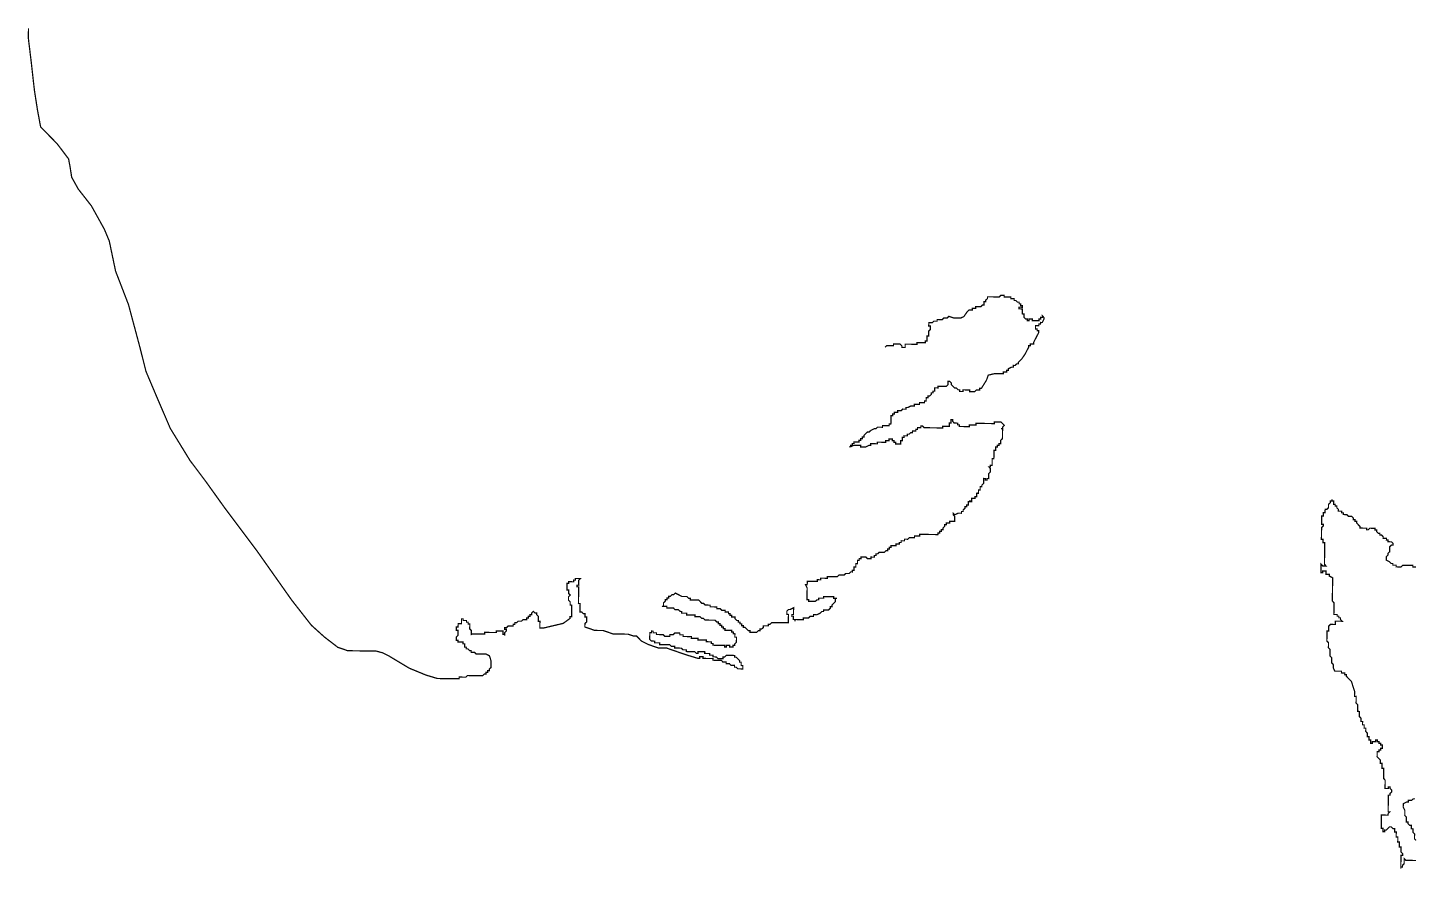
# Model space of a CAD drawing. Header units: metres. Extents: x 257673 to 289848, y 2129691 to 2228029.
# Drawn here: x 257673 to 260970, y 2183467 to 2185469 of the extents above; entities that cross this region are included whole.
import ezdxf

# ---------------------------------------------------------------- set-up
doc = ezdxf.new("R2010")
doc.units = ezdxf.units.M
doc.header["$MEASUREMENT"] = 0
doc.layers.add('HAZARDS LINE', color=1, linetype='Continuous')

msp = doc.modelspace()

# ---------------------------------------------------------------- linework, layer by layer
at = {"layer": 'HAZARDS LINE', "lineweight": 18, "const_width": 2.97}
msp.add_lwpolyline([(259711.8, 2184708.8), (259715.8, 2184712.7), (259719.8, 2184712.6), (259723.8, 2184712.6), (259727.7, 2184712.5), (259731.7, 2184712.5), (259731.7, 2184716.4), (259735.7, 2184716.4), (259739.7, 2184716.3), (259743.6, 2184716.3), (259747.6, 2184716.2), (259751.5, 2184712.2), (259751.5, 2184708.3), (259755.4, 2184708.2), (259759.4, 2184708.2), (259759.4, 2184712.1), (259759.5, 2184716.1), (259763.5, 2184716.1), (259767.4, 2184716), (259771.4, 2184716), (259775.4, 2184715.9), (259779.3, 2184715.9), (259783.3, 2184715.8), (259787.3, 2184715.8), (259787.3, 2184719.7), (259791.3, 2184719.7), (259795.2, 2184719.6), (259799.2, 2184719.6), (259803.2, 2184719.5), (259807.1, 2184719.5), (259807.2, 2184723.5), (259811.1, 2184723.4), (259811.2, 2184727.4), (259811.2, 2184731.3), (259811.3, 2184735.3), (259815.3, 2184735.3), (259815.3, 2184739.2), (259815.3, 2184743.2), (259815.4, 2184747.1), (259819.4, 2184751.1), (259819.5, 2184755), (259819.5, 2184759), (259815.5, 2184759), (259815.6, 2184763), (259815.6, 2184767), (259823.6, 2184766.9), (259827.6, 2184770.8), (259831.5, 2184770.8), (259835.5, 2184770.7), (259835.6, 2184774.7), (259839.5, 2184774.6), (259843.5, 2184774.6), (259847.5, 2184774.5), (259851.5, 2184778.4), (259855.4, 2184778.4), (259859.4, 2184778.3), (259863.4, 2184782.3), (259875.3, 2184778.1), (259891.1, 2184778), (259899.1, 2184781.8), (259907.2, 2184793.6), (259911.2, 2184797.5), (259915.2, 2184797.5), (259919.1, 2184797.4), (259919.2, 2184801.4), (259923.1, 2184801.4), (259927.1, 2184801.3), (259927.2, 2184805.3), (259931.1, 2184805.2), (259935.1, 2184805.2), (259939.1, 2184805.1), (259943.1, 2184809.1), (259947, 2184809), (259947.1, 2184813), (259947.1, 2184816.9), (259951.1, 2184816.9), (259951.1, 2184820.9), (259955.2, 2184824.8), (259955.2, 2184828.7), (259959.2, 2184828.7), (259963.1, 2184828.6), (259967.1, 2184828.6), (259971.1, 2184828.5), (259975, 2184828.5), (259979, 2184828.4), (259983, 2184828.4), (259987, 2184832.3), (259990.9, 2184832.3), (259994.9, 2184832.2), (259994.9, 2184828.3), (259998.8, 2184828.2), (260002.8, 2184828.2), (260006.8, 2184828.1), (260010.7, 2184828.1), (260010.7, 2184824.1), (260014.6, 2184824), (260018.6, 2184824), (260018.6, 2184820), (260022.5, 2184820), (260026.4, 2184816), (260030.4, 2184815.9), (260030.4, 2184812), (260034.3, 2184811.9), (260034.3, 2184807.9), (260038.2, 2184807.9), (260038.2, 2184803.9), (260034.2, 2184804), (260030.3, 2184804), (260030.2, 2184800.1), (260034.2, 2184800), (260038.1, 2184800), (260038.1, 2184796), (260038, 2184792), (260038, 2184788.1), (260042, 2184788), (260041.9, 2184784), (260041.9, 2184780.1), (260045.8, 2184776.1), (260049.7, 2184776), (260049.7, 2184772), (260053.7, 2184772), (260053.7, 2184776), (260057.7, 2184775.9), (260061.6, 2184775.9), (260061.6, 2184771.9), (260065.6, 2184771.9), (260069.5, 2184771.8), (260073.5, 2184771.8), (260077.4, 2184771.7), (260077.5, 2184775.7), (260081.5, 2184775.6), (260081.5, 2184779.6), (260085.5, 2184779.5), (260085.5, 2184783.5), (260089.4, 2184779.5), (260089.4, 2184775.5), (260085.3, 2184767.6), (260081.4, 2184767.7), (260081.3, 2184763.7), (260077.4, 2184763.8), (260077.3, 2184759.8), (260073.3, 2184759.9), (260069.4, 2184759.9), (260069.3, 2184755.9), (260069.3, 2184752), (260073.2, 2184751.9), (260073.2, 2184748), (260077.2, 2184747.9), (260077.1, 2184743.9), (260064.9, 2184720.3), (260064.9, 2184716.3), (260060.9, 2184716.4), (260056.9, 2184716.4), (260056.9, 2184712.5), (260052.9, 2184712.5), (260052.9, 2184708.5), (260044.8, 2184692.8), (260036.7, 2184681), (260032.7, 2184677.1), (260028.7, 2184673.1), (260028.6, 2184669.2), (260024.6, 2184669.2), (260020.6, 2184665.3), (260016.7, 2184665.4), (260016.6, 2184661.4), (260012.6, 2184661.4), (260004.7, 2184657.6), (260004.6, 2184653.6), (260000.7, 2184653.7), (260000.6, 2184649.7), (259996.6, 2184649.7), (259992.7, 2184649.8), (259992.6, 2184645.8), (259972.8, 2184646.1), (259956.9, 2184642.3), (259952.8, 2184630.4), (259940.6, 2184610.8), (259936.7, 2184610.8), (259936.6, 2184606.8), (259932.7, 2184606.9), (259928.7, 2184606.9), (259924.7, 2184603), (259920.7, 2184603.1), (259916.7, 2184603.1), (259912.8, 2184603.2), (259912.8, 2184607.1), (259908.9, 2184607.2), (259904.9, 2184607.2), (259900.9, 2184607.3), (259897, 2184607.3), (259896.9, 2184603.4), (259893, 2184603.4), (259889, 2184603.5), (259889, 2184607.4), (259885.1, 2184607.5), (259881.2, 2184611.5), (259877.2, 2184611.5), (259873.3, 2184615.5), (259869.4, 2184619.6), (259869.4, 2184623.5), (259865.5, 2184627.5), (259861.5, 2184627.6), (259861.5, 2184623.6), (259861.4, 2184619.7), (259857.4, 2184615.7), (259853.4, 2184615.8), (259849.5, 2184615.8), (259845.5, 2184615.9), (259841.6, 2184615.9), (259837.6, 2184616), (259837.5, 2184612), (259833.6, 2184612.1), (259829.6, 2184612.1), (259829.6, 2184608.1), (259829.5, 2184604.2), (259825.5, 2184604.2), (259825.5, 2184600.3), (259821.5, 2184600.3), (259821.5, 2184596.3), (259817.5, 2184592.4), (259813.5, 2184592.5), (259813.5, 2184588.5), (259809.5, 2184588.6), (259809.4, 2184584.6), (259809.4, 2184580.6), (259805.4, 2184580.7), (259805.4, 2184576.7), (259801.4, 2184576.8), (259797.4, 2184576.8), (259793.5, 2184576.9), (259793.4, 2184572.9), (259789.5, 2184572.9), (259785.5, 2184573), (259781.5, 2184573), (259781.5, 2184569.1), (259777.5, 2184569.1), (259773.6, 2184569.2), (259765.6, 2184565.3), (259761.6, 2184565.3), (259761.6, 2184561.4), (259757.6, 2184561.4), (259753.6, 2184561.5), (259749.6, 2184557.6), (259745.7, 2184557.6), (259741.7, 2184557.7), (259741.6, 2184553.7), (259737.7, 2184553.7), (259733.7, 2184553.8), (259733.7, 2184549.8), (259729.7, 2184549.9), (259729.6, 2184545.9), (259725.7, 2184546), (259725.6, 2184542), (259725.5, 2184534.1), (259725.5, 2184530.1), (259725.4, 2184526.1), (259721.5, 2184526.2), (259721.4, 2184522.2), (259717.5, 2184522.3), (259713.5, 2184522.3), (259709.5, 2184522.3), (259705.6, 2184522.4), (259705.5, 2184518.4), (259701.6, 2184518.5), (259697.6, 2184518.5), (259693.6, 2184518.6), (259689.6, 2184514.7), (259685.6, 2184514.7), (259677.7, 2184510.8), (259673.6, 2184506.9), (259669.7, 2184507), (259665.7, 2184503.1), (259661.7, 2184499.1), (259661.6, 2184495.2), (259657.6, 2184495.2), (259657.6, 2184491.3), (259653.6, 2184491.3), (259653.6, 2184487.3), (259649.6, 2184487.4), (259649.6, 2184483.4), (259645.6, 2184483.5), (259641.6, 2184483.5), (259637.7, 2184483.6), (259637.6, 2184479.6), (259633.7, 2184479.6), (259633.6, 2184475.7), (259629.6, 2184475.7), (259629.6, 2184471.8), (259625.6, 2184471.8), (259629.6, 2184471.8), (259637.6, 2184475.6), (259641.5, 2184475.6), (259645.5, 2184475.5), (259649.5, 2184475.5), (259653.4, 2184475.4), (259653.4, 2184471.5), (259657.3, 2184471.4), (259661.3, 2184471.4), (259665.3, 2184471.3), (259673.3, 2184475.2), (259677.2, 2184475.1), (259677.3, 2184479.1), (259681.2, 2184479.1), (259685.2, 2184479), (259689.2, 2184479), (259693.1, 2184478.9), (259693.2, 2184482.9), (259697.1, 2184482.8), (259701.1, 2184482.8), (259705.1, 2184482.7), (259709, 2184482.7), (259713, 2184482.6), (259713.1, 2184486.6), (259717, 2184486.6), (259721, 2184486.5), (259721, 2184490.5), (259725, 2184490.4), (259729, 2184490.4), (259728.9, 2184486.4), (259732.9, 2184486.4), (259732.8, 2184482.4), (259736.8, 2184482.4), (259736.8, 2184478.4), (259740.7, 2184478.3), (259744.7, 2184478.3), (259748.7, 2184478.2), (259748.7, 2184482.2), (259748.7, 2184486.2), (259752.7, 2184486.1), (259752.8, 2184490.1), (259752.8, 2184494.1), (259756.8, 2184494), (259756.8, 2184498), (259760.8, 2184497.9), (259764.8, 2184497.9), (259764.8, 2184501.8), (259768.8, 2184501.8), (259772.8, 2184505.7), (259776.7, 2184505.7), (259776.8, 2184509.6), (259780.8, 2184509.6), (259784.7, 2184509.5), (259784.8, 2184513.5), (259788.7, 2184513.4), (259788.8, 2184517.4), (259792.8, 2184517.4), (259796.7, 2184517.3), (259796.8, 2184521.3), (259800.7, 2184521.2), (259804.7, 2184517.2), (259808.6, 2184517.2), (259812.6, 2184517.1), (259816.5, 2184517.1), (259820.5, 2184517), (259824.5, 2184517), (259828.4, 2184516.9), (259832.4, 2184516.9), (259836.4, 2184516.8), (259840.3, 2184516.8), (259844.3, 2184516.7), (259848.3, 2184516.7), (259848.3, 2184520.7), (259852.3, 2184520.6), (259856.2, 2184520.6), (259860.2, 2184520.5), (259864.2, 2184520.5), (259864.2, 2184524.4), (259864.3, 2184528.4), (259868.2, 2184528.3), (259868.3, 2184532.3), (259868.3, 2184536.3), (259872.3, 2184536.2), (259872.3, 2184532.3), (259876.2, 2184528.2), (259880.1, 2184528.2), (259884.1, 2184528.1), (259884.1, 2184524.2), (259888, 2184524.1), (259888, 2184520.2), (259891.9, 2184520.1), (259895.9, 2184520.1), (259899.9, 2184520), (259903.8, 2184520), (259907.8, 2184519.9), (259911.8, 2184519.9), (259911.8, 2184523.8), (259915.8, 2184523.8), (259919.7, 2184523.7), (259923.7, 2184523.7), (259927.7, 2184523.6), (259927.7, 2184527.6), (259931.7, 2184527.6), (259935.7, 2184527.5), (259939.6, 2184527.5), (259943.6, 2184527.4), (259947.5, 2184527.4), (259951.5, 2184527.3), (259955.5, 2184527.3), (259959.4, 2184527.2), (259963.4, 2184527.2), (259967.4, 2184527.1), (259971.3, 2184527.1), (259971.4, 2184531), (259975.4, 2184531), (259979.3, 2184530.9), (259983.3, 2184530.9), (259987.3, 2184530.9), (259991.2, 2184526.8), (259995.1, 2184522.8), (259991.1, 2184518.9), (259991, 2184514.9), (259987.1, 2184515), (259991, 2184514.9), (259991, 2184511), (259990.9, 2184507), (259990.9, 2184503), (259990.8, 2184499.1), (259990.8, 2184495.1), (259990.7, 2184491.1), (259986.7, 2184487.2), (259986.7, 2184483.3), (259986.6, 2184479.3), (259982.7, 2184479.3), (259982.6, 2184475.4), (259978.6, 2184475.4), (259978.6, 2184471.5), (259974.6, 2184471.5), (259974.6, 2184467.5), (259974.5, 2184463.6), (259970.6, 2184463.6), (259970.5, 2184459.7), (259970.5, 2184455.7), (259970.4, 2184451.7), (259970.4, 2184447.8), (259970.3, 2184443.8), (259966.4, 2184443.8), (259966.3, 2184439.9), (259966.3, 2184435.9), (259966.2, 2184431.9), (259966.2, 2184428), (259962.2, 2184428), (259962.1, 2184424.1), (259958.2, 2184424.1), (259962.1, 2184420.1), (259962.1, 2184416.1), (259962, 2184412.2), (259958, 2184408.2), (259957.9, 2184404.3), (259957.9, 2184400.3), (259957.8, 2184396.3), (259953.9, 2184396.4), (259953.8, 2184392.4), (259949.9, 2184392.5), (259949.9, 2184396.4), (259945.9, 2184396.5), (259945.9, 2184392.5), (259945.9, 2184388.6), (259945.8, 2184384.6), (259941.8, 2184380.7), (259941.7, 2184376.7), (259937.8, 2184376.8), (259937.7, 2184372.8), (259937.7, 2184368.8), (259933.7, 2184368.9), (259933.7, 2184364.9), (259933.6, 2184360.9), (259929.6, 2184361), (259929.6, 2184357), (259929.6, 2184353.1), (259925.6, 2184353.1), (259925.5, 2184349.1), (259921.6, 2184349.2), (259917.6, 2184349.2), (259917.6, 2184345.3), (259917.5, 2184341.3), (259913.5, 2184341.4), (259913.6, 2184345.3), (259913.5, 2184341.4), (259909.6, 2184341.4), (259909.5, 2184337.4), (259909.5, 2184333.5), (259905.5, 2184333.5), (259905.5, 2184329.6), (259901.5, 2184329.6), (259901.5, 2184325.6), (259897.4, 2184321.7), (259897.4, 2184317.8), (259893.4, 2184317.8), (259893.4, 2184313.8), (259889.4, 2184313.9), (259885.4, 2184313.9), (259877.5, 2184310.1), (259873.6, 2184314.1), (259873.5, 2184310.1), (259877.4, 2184306.1), (259877.4, 2184302.1), (259877.3, 2184298.2), (259877.3, 2184294.2), (259873.3, 2184294.3), (259869.3, 2184294.3), (259865.4, 2184294.3), (259865.3, 2184290.4), (259861.4, 2184290.4), (259857.4, 2184290.5), (259857.4, 2184286.5), (259853.4, 2184286.6), (259853.3, 2184282.6), (259849.3, 2184278.7), (259849.3, 2184274.7), (259845.3, 2184274.8), (259845.3, 2184270.8), (259841.3, 2184270.8), (259841.2, 2184266.9), (259837.3, 2184266.9), (259837.2, 2184263), (259833.3, 2184263), (259829.3, 2184263.1), (259825.3, 2184263.1), (259821.4, 2184263.2), (259817.4, 2184263.2), (259813.4, 2184263.3), (259809.5, 2184263.3), (259805.5, 2184263.3), (259801.5, 2184263.4), (259797.6, 2184263.4), (259793.6, 2184263.5), (259793.6, 2184259.5), (259789.6, 2184259.6), (259785.6, 2184259.6), (259781.7, 2184259.7), (259781.6, 2184255.7), (259777.7, 2184255.8), (259773.7, 2184255.8), (259769.7, 2184255.9), (259765.7, 2184251.9), (259761.7, 2184252), (259757.8, 2184252), (259757.7, 2184248.1), (259753.8, 2184248.1), (259749.8, 2184248.2), (259749.8, 2184244.2), (259745.8, 2184244.2), (259745.7, 2184240.3), (259741.8, 2184240.3), (259737.8, 2184240.4), (259737.8, 2184236.4), (259733.8, 2184236.5), (259729.8, 2184236.5), (259725.9, 2184236.6), (259725.8, 2184232.6), (259721.8, 2184232.6), (259721.8, 2184228.7), (259717.8, 2184228.7), (259717.8, 2184224.8), (259713.8, 2184224.8), (259709.8, 2184220.9), (259705.8, 2184220.9), (259701.9, 2184221), (259697.9, 2184221), (259693.9, 2184217.1), (259689.9, 2184217.2), (259689.9, 2184213.2), (259685.9, 2184213.2), (259685.9, 2184209.3), (259681.9, 2184209.3), (259677.9, 2184209.4), (259677.9, 2184205.4), (259673.9, 2184205.5), (259670, 2184205.5), (259666, 2184209.5), (259662.1, 2184209.6), (259658.1, 2184209.6), (259654.1, 2184209.7), (259654.1, 2184205.7), (259650.1, 2184205.7), (259650.1, 2184201.8), (259646.1, 2184201.8), (259646.1, 2184197.9), (259646, 2184193.9), (259642.1, 2184193.9), (259642, 2184190), (259642, 2184186), (259638, 2184186.1), (259637.9, 2184182.1), (259637.9, 2184178.1), (259633.9, 2184178.2), (259633.9, 2184174.2), (259629.9, 2184174.3), (259625.9, 2184170.3), (259621.9, 2184170.4), (259618, 2184170.4), (259614, 2184166.5), (259610, 2184166.6), (259606, 2184166.6), (259602.1, 2184166.7), (259598, 2184162.8), (259594.1, 2184162.8), (259590.1, 2184162.9), (259586.2, 2184162.9), (259578.2, 2184163), (259574.3, 2184163), (259574.2, 2184159.1), (259570.2, 2184159.1), (259566.3, 2184159.2), (259562.3, 2184159.2), (259558.3, 2184159.3), (259558.3, 2184155.3), (259554.3, 2184155.4), (259550.4, 2184155.4), (259550.3, 2184151.4), (259546.4, 2184151.5), (259542.4, 2184151.5), (259538.4, 2184151.6), (259534.5, 2184151.6), (259530.5, 2184151.7), (259526.5, 2184151.7), (259526.5, 2184147.8), (259526.4, 2184143.8), (259522.5, 2184143.8), (259526.3, 2184135.9), (259526.3, 2184131.9), (259526.2, 2184127.9), (259526.2, 2184124), (259526.1, 2184120), (259526.1, 2184116), (259526, 2184112.1), (259526, 2184108.1), (259530, 2184108.1), (259529.9, 2184104.1), (259533.9, 2184104), (259537.8, 2184104), (259541.8, 2184103.9), (259545.8, 2184103.9), (259549.8, 2184107.8), (259553.8, 2184107.8), (259553.8, 2184111.7), (259557.8, 2184111.7), (259561.7, 2184111.6), (259565.7, 2184111.6), (259565.7, 2184115.6), (259569.7, 2184115.5), (259573.7, 2184115.5), (259577.6, 2184115.4), (259581.6, 2184115.4), (259585.6, 2184115.3), (259589.5, 2184115.3), (259589.5, 2184111.3), (259597.4, 2184111.2), (259593.5, 2184111.2), (259593.4, 2184107.3), (259593.4, 2184103.3), (259589.3, 2184099.4), (259585.3, 2184095.5), (259585.3, 2184091.5), (259581.3, 2184091.6), (259581.3, 2184087.6), (259577.3, 2184083.7), (259573.3, 2184083.7), (259569.3, 2184083.8), (259565.4, 2184083.8), (259565.3, 2184079.9), (259561.3, 2184079.9), (259557.3, 2184076), (259549.3, 2184072.1), (259541.4, 2184072.2), (259541.4, 2184068.3), (259537.4, 2184068.3), (259533.4, 2184068.3), (259529.4, 2184064.4), (259525.5, 2184064.5), (259521.5, 2184064.5), (259517.5, 2184064.6), (259517.5, 2184060.6), (259513.5, 2184060.7), (259509.5, 2184060.7), (259505.6, 2184060.8), (259501.6, 2184060.8), (259497.7, 2184060.9), (259497.6, 2184056.9), (259497.7, 2184060.9), (259493.7, 2184060.9), (259493.7, 2184064.9), (259493.8, 2184068.8), (259489.8, 2184068.9), (259489.9, 2184072.8), (259493.8, 2184072.8), (259493.9, 2184076.8), (259493.9, 2184080.7), (259494, 2184084.7), (259494, 2184088.7), (259486, 2184084.8), (259482.1, 2184084.8), (259478.1, 2184080.9), (259478, 2184077), (259478, 2184073), (259481.9, 2184072.9), (259481.9, 2184069), (259481.8, 2184065), (259481.8, 2184061), (259481.7, 2184057.1), (259481.7, 2184053.1), (259477.7, 2184053.2), (259473.8, 2184053.2), (259469.8, 2184053.3), (259465.8, 2184053.3), (259461.9, 2184053.4), (259457.9, 2184053.4), (259453.9, 2184053.5), (259446, 2184053.6), (259442, 2184053.6), (259438, 2184049.7), (259434.1, 2184049.7), (259434, 2184045.8), (259430, 2184045.8), (259426.1, 2184045.9), (259422.1, 2184045.9), (259422.1, 2184041.9), (259418.1, 2184038), (259414.1, 2184038.1), (259414, 2184034.1), (259410.1, 2184034.2), (259406.1, 2184030.2), (259402.1, 2184030.3), (259398.1, 2184030.3), (259394.2, 2184030.4), (259390.2, 2184030.4), (259390.2, 2184034.4), (259386.3, 2184034.4), (259382.4, 2184038.5), (259378.5, 2184042.5), (259374.5, 2184042.5), (259374.5, 2184046.5), (259370.6, 2184046.5), (259370.6, 2184050.5), (259366.7, 2184050.6), (259366.7, 2184054.5), (259362.7, 2184054.6), (259362.8, 2184058.5), (259358.8, 2184058.6), (259354.9, 2184062.6), (259354.9, 2184066.6), (259351, 2184066.6), (259347, 2184066.7), (259347.1, 2184070.6), (259343.1, 2184070.7), (259343.2, 2184074.6), (259339.2, 2184074.7), (259339.2, 2184078.7), (259335.3, 2184078.7), (259331.3, 2184078.8), (259331.4, 2184082.7), (259327.4, 2184082.8), (259323.4, 2184082.8), (259319.5, 2184086.8), (259315.5, 2184086.9), (259311.6, 2184086.9), (259311.6, 2184090.9), (259307.7, 2184090.9), (259303.7, 2184091), (259299.7, 2184091), (259295.8, 2184091.1), (259295.8, 2184095.1), (259291.8, 2184095.1), (259287.9, 2184095.2), (259283.9, 2184095.2), (259280, 2184099.2), (259276, 2184099.3), (259272.1, 2184103.3), (259268.2, 2184107.3), (259264.2, 2184107.3), (259260.3, 2184107.4), (259256.3, 2184107.4), (259252.3, 2184107.5), (259248.4, 2184107.5), (259248.4, 2184111.5), (259244.5, 2184111.5), (259240.5, 2184115.6), (259236.6, 2184115.6), (259228.6, 2184115.7), (259220.8, 2184119.8), (259212.9, 2184123.8), (259208.9, 2184119.9), (259204.9, 2184120), (259200.9, 2184116), (259196.9, 2184116.1), (259196.9, 2184112.1), (259192.9, 2184112.2), (259192.9, 2184108.2), (259188.9, 2184108.3), (259188.8, 2184104.3), (259184.8, 2184100.4), (259184.8, 2184096.4), (259184.7, 2184092.4), (259180.8, 2184092.5), (259184.7, 2184092.4), (259192.7, 2184092.4), (259192.6, 2184088.4), (259196.6, 2184088.3), (259200.5, 2184088.3), (259204.5, 2184088.2), (259208.5, 2184088.2), (259212.4, 2184084.2), (259216.4, 2184084.1), (259220.3, 2184084.1), (259224.2, 2184080.1), (259228.2, 2184080), (259228.2, 2184076), (259232.1, 2184076), (259236.1, 2184076), (259240.1, 2184075.9), (259240, 2184071.9), (259244, 2184071.9), (259247.9, 2184071.8), (259251.9, 2184071.8), (259255.9, 2184071.7), (259259.8, 2184071.7), (259259.8, 2184067.7), (259263.7, 2184067.7), (259267.7, 2184067.6), (259271.7, 2184067.6), (259275.6, 2184063.6), (259279.6, 2184063.5), (259283.5, 2184059.5), (259287.4, 2184059.5), (259295.4, 2184059.4), (259299.3, 2184059.3), (259303.3, 2184059.3), (259307.3, 2184059.2), (259311.2, 2184055.2), (259315.1, 2184055.2), (259315.1, 2184051.2), (259319.1, 2184051.1), (259319, 2184047.2), (259323, 2184047.1), (259322.9, 2184043.2), (259326.9, 2184043.1), (259326.9, 2184039.1), (259330.8, 2184039.1), (259330.8, 2184035.1), (259334.7, 2184035.1), (259338.7, 2184035), (259342.7, 2184035), (259346.6, 2184034.9), (259346.6, 2184031), (259350.5, 2184030.9), (259350.5, 2184027), (259354.5, 2184026.9), (259354.4, 2184022.9), (259354.4, 2184019), (259358.3, 2184018.9), (259358.3, 2184015), (259358.2, 2184011), (259358.2, 2184007), (259354.2, 2184003.1), (259354.1, 2183999.1), (259350.2, 2183999.2), (259350.1, 2183995.2), (259346.1, 2183995.3), (259342.2, 2183995.3), (259342.2, 2183999.3), (259338.3, 2183999.3), (259334.3, 2183999.4), (259334.2, 2183995.4), (259330.3, 2183995.5), (259330.3, 2183999.4), (259326.4, 2183999.5), (259322.4, 2183999.5), (259318.4, 2183999.6), (259314.5, 2183999.6), (259310.5, 2183999.7), (259306.5, 2183999.7), (259302.6, 2183999.8), (259302.6, 2184003.7), (259298.7, 2184003.8), (259298.7, 2184007.8), (259294.7, 2184007.8), (259290.8, 2184007.9), (259286.8, 2184007.9), (259286.9, 2184011.9), (259282.9, 2184011.9), (259278.9, 2184012), (259275, 2184012), (259271, 2184012.1), (259267, 2184012.1), (259267.1, 2184016.1), (259263.1, 2184016.1), (259259.1, 2184016.2), (259255.2, 2184016.2), (259251.2, 2184016.3), (259251.3, 2184020.2), (259247.3, 2184020.3), (259243.3, 2184020.3), (259239.4, 2184020.4), (259235.4, 2184020.4), (259231.4, 2184020.5), (259231.5, 2184024.4), (259227.5, 2184024.5), (259223.6, 2184024.5), (259223.6, 2184028.5), (259219.6, 2184028.6), (259215.7, 2184028.6), (259211.7, 2184028.7), (259207.7, 2184024.7), (259203.7, 2184024.8), (259199.8, 2184024.8), (259199.7, 2184020.9), (259195.8, 2184020.9), (259191.8, 2184021), (259187.8, 2184021), (259183.9, 2184025), (259179.9, 2184025.1), (259176, 2184025.1), (259172, 2184025.2), (259168, 2184025.2), (259168.1, 2184029.2), (259164.1, 2184029.2), (259160.2, 2184029.3), (259160.2, 2184033.2), (259156.2, 2184033.3), (259156.2, 2184029.3), (259152.2, 2184029.4), (259152.2, 2184025.4), (259152.1, 2184021.4), (259152.1, 2184017.5), (259152, 2184013.5), (259156, 2184009.5), (259159.9, 2184009.5), (259163.9, 2184009.4), (259163.8, 2184005.4), (259167.8, 2184005.4), (259171.8, 2184005.3), (259175.7, 2184005.3), (259175.7, 2184001.3), (259179.6, 2184001.3), (259183.6, 2184001.2), (259187.6, 2184001.2), (259191.5, 2184001.1), (259195.5, 2184001.1), (259199.5, 2184001), (259203.4, 2183997), (259207.4, 2183997), (259211.3, 2183996.9), (259211.3, 2183993), (259215.2, 2183992.9), (259219.2, 2183992.9), (259223.2, 2183992.8), (259227.1, 2183992.8), (259231.1, 2183988.7), (259235, 2183988.7), (259239, 2183988.7), (259238.9, 2183984.7), (259242.9, 2183984.6), (259246.9, 2183984.6), (259250.8, 2183984.5), (259254.8, 2183984.5), (259258.8, 2183984.4), (259262.7, 2183980.4), (259266.6, 2183980.4), (259266.7, 2183984.3), (259270.7, 2183984.3), (259274.6, 2183984.2), (259278.6, 2183984.2), (259282.6, 2183984.2), (259282.5, 2183980.2), (259286.5, 2183980.1), (259290.4, 2183980.1), (259294.4, 2183980), (259294.4, 2183976.1), (259298.3, 2183976), (259302.3, 2183976), (259302.2, 2183972), (259306.2, 2183972), (259310.2, 2183971.9), (259314.1, 2183967.9), (259318, 2183967.9), (259322, 2183967.8), (259326, 2183967.8), (259326, 2183971.7), (259330, 2183971.7), (259334, 2183975.6), (259338, 2183975.5), (259341.9, 2183975.5), (259345.9, 2183975.4), (259349.9, 2183975.4), (259353.8, 2183975.3), (259353.8, 2183971.4), (259357.7, 2183971.3), (259361.7, 2183967.3), (259365.6, 2183963.3), (259365.5, 2183959.3), (259369.5, 2183959.3), (259369.5, 2183955.3), (259369.4, 2183951.4), (259373.4, 2183951.3), (259373.3, 2183947.3), (259373.3, 2183943.4), (259369.3, 2183943.4), (259365.3, 2183943.5), (259361.4, 2183943.5), (259357.5, 2183947.5), (259353.5, 2183947.6), (259353.5, 2183951.6), (259349.6, 2183951.6), (259345.6, 2183951.6), (259341.7, 2183955.7), (259337.7, 2183955.7), (259333.8, 2183955.8), (259333.8, 2183959.7), (259329.8, 2183959.8), (259325.9, 2183959.8), (259322, 2183963.8), (259314, 2183963.9), (259310.1, 2183964), (259306.1, 2183964), (259302.1, 2183964.1), (259302.2, 2183968), (259298.2, 2183968.1), (259294.3, 2183968.1), (259290.3, 2183968.2), (259286.3, 2183968.2), (259282.4, 2183968.3), (259278.4, 2183968.3), (259278.4, 2183972.3), (259274.5, 2183972.4), (259270.5, 2183972.4), (259270.5, 2183968.4), (259266.5, 2183968.5), (259238.8, 2183976.8), (259191.4, 2183993.2), (259171.6, 2183993.4), (259147.9, 2184001.7), (259132.2, 2184009.8), (259120.4, 2184021.8), (259112.5, 2184021.9), (259100.6, 2184026), (259064.9, 2184026.5), (259041.2, 2184034.7), (259021.4, 2184034.9), (258997.7, 2184043.2), (258997.8, 2184051.1), (259001.8, 2184055), (259002, 2184066.9), (258998, 2184067), (258998.1, 2184074.9), (258994.1, 2184074.9), (258990.2, 2184079), (258986.3, 2184079), (258986.5, 2184098.8), (258982.5, 2184098.9), (258983, 2184138.5), (258979.1, 2184138.6), (258979.1, 2184142.6), (258983.1, 2184142.5), (258983.2, 2184154.4), (258987.2, 2184158.3), (258975.3, 2184158.5), (258975.3, 2184154.5), (258971.3, 2184154.6), (258971.3, 2184150.6), (258959.4, 2184150.7), (258959.3, 2184146.8), (258955.4, 2184146.8), (258955.2, 2184131), (258959.1, 2184130.9), (258959, 2184123), (258963, 2184119), (258958.9, 2184115), (258958.8, 2184107.1), (258962.8, 2184103.1), (258962.7, 2184095.2), (258966.6, 2184095.1), (258966.3, 2184067.4), (258962.3, 2184067.4), (258962.3, 2184063.4), (258946.3, 2184051.7), (258914.5, 2184044.2), (258898.5, 2184040.4), (258890.6, 2184040.5), (258890.8, 2184056.4), (258886.8, 2184056.4), (258887, 2184068.3), (258883.1, 2184072.3), (258883.1, 2184076.3), (258879.2, 2184076.4), (258875.2, 2184080.4), (258871.2, 2184076.5), (258871.2, 2184072.5), (258867.2, 2184072.5), (258867.2, 2184068.6), (258863.2, 2184068.6), (258863.1, 2184064.6), (258859.2, 2184064.7), (258859.1, 2184060.7), (258851.2, 2184060.8), (258847.2, 2184056.9), (258839.3, 2184057), (258835.2, 2184053.1), (258831.3, 2184053.1), (258831.2, 2184049.2), (258827.3, 2184049.2), (258827.2, 2184045.3), (258815.3, 2184045.4), (258811.3, 2184041.5), (258807.3, 2184041.5), (258807.3, 2184037.6), (258811.3, 2184037.5), (258811.2, 2184033.6), (258807.2, 2184029.6), (258807.1, 2184025.7), (258803.2, 2184025.7), (258803.3, 2184033.6), (258787.4, 2184033.8), (258787.4, 2184029.9), (258759.6, 2184030.2), (258759.6, 2184026.3), (258727.8, 2184026.6), (258727.9, 2184034.6), (258724, 2184038.6), (258724.2, 2184050.5), (258720.2, 2184050.5), (258720.2, 2184054.5), (258716.3, 2184054.5), (258716.3, 2184058.5), (258708.4, 2184058.6), (258708.4, 2184062.6), (258704.5, 2184062.6), (258704.3, 2184050.7), (258696.4, 2184050.8), (258696.3, 2184042.9), (258692.3, 2184042.9), (258692.2, 2184035), (258696.2, 2184035), (258696.1, 2184023.1), (258692.1, 2184019.1), (258692, 2184011.2), (258695.9, 2184011.2), (258695.9, 2184007.2), (258707.8, 2184007.1), (258707.7, 2184003.1), (258711.7, 2184003), (258711.6, 2183995.1), (258715.6, 2183995.1), (258715.5, 2183991.1), (258719.5, 2183991), (258723.4, 2183987), (258727.4, 2183987), (258727.3, 2183983), (258735.2, 2183982.9), (258739.2, 2183978.9), (258762.9, 2183978.6), (258770.8, 2183974.5), (258774.6, 2183962.6), (258774.5, 2183946.7), (258770.4, 2183942.8), (258770.4, 2183938.9), (258766.4, 2183938.9), (258766.4, 2183934.9), (258762.4, 2183935), (258762.4, 2183931), (258758.4, 2183931.1), (258754.4, 2183927.2), (258718.7, 2183927.6), (258714.7, 2183923.7), (258698.8, 2183923.9), (258698.8, 2183919.9), (258647.2, 2183920.5), (258619.6, 2183928.8), (258580.1, 2183945.1), (258532.9, 2183973.5), (258517.1, 2183981.6), (258501.3, 2183985.8), (258433.9, 2183986.6), (258410.2, 2183994.8), (258378.7, 2184019), (258347.4, 2184047.2), (258300.5, 2184107.2), (258218.6, 2184223.3), (258140.6, 2184327.4), (258097.7, 2184387.4), (258058.7, 2184439.4), (258012, 2184515.4), (257981.2, 2184587.1), (257954.2, 2184650.9), (257939.1, 2184710.6), (257912.5, 2184810.1), (257881.8, 2184889.8), (257866.8, 2184961.4), (257855.2, 2184989.3), (257839.7, 2185017.3), (257824.2, 2185045.2), (257792.9, 2185085.3), (257777.4, 2185113.2), (257773.7, 2185137.1), (257770, 2185156.9), (257742.7, 2185193), (257723.1, 2185213), (257703.5, 2185233.1), (257696.1, 2185272.9), (257688.7, 2185320.6), (257681.6, 2185384.1), (257674.4, 2185443.7), (257674.7, 2185467.5)], dxfattribs=at)
at = {"layer": 'HAZARDS LINE', "lineweight": 18}
for points in [[(260974.5, 2184185.6, 2.97, 2.97, 0), (260970.5, 2184185.6, 2.97, 2.97, 0), (260966.6, 2184185.7, 2.97, 2.97, 0), (260966.6, 2184189.6, 2.97, 2.97, 0), (260962.7, 2184189.7, 2.97, 2.97, 0), (260958.7, 2184189.7, 2.97, 2.97, 0), (260954.7, 2184189.8, 2.97, 2.97, 0), (260950.8, 2184189.8, 2.97, 2.97, 0), (260946.8, 2184189.9, 2.97, 2.97, 0), (260942.8, 2184189.9, 2.97, 2.97, 0), (260938.8, 2184186, 2.97, 2.97, 0), (260934.9, 2184186.1, 2.97, 2.97, 0), (260930.9, 2184186.1, 2.97, 2.97, 0), (260926.9, 2184186.2, 2.97, 2.97, 0), (260927, 2184190.1, 2.97, 2.97, 0), (260923, 2184190.2, 2.97, 2.97, 0), (260919, 2184190.2, 2.97, 2.97, 0), (260919.1, 2184194.2, 2.97, 2.97, 0), (260915.1, 2184194.2, 2.97, 2.97, 0), (260911.2, 2184198.3, 2.97, 2.97, 0), (260903.3, 2184202.3, 2.97, 2.97, 0), (260903.4, 2184206.3, 2.97, 2.97, 0), (260903.4, 2184210.2, 2.97, 2.97, 0), (260907.4, 2184214.2, 2.97, 2.97, 0), (260907.5, 2184218.1, 2.97, 2.97, 0), (260911.5, 2184222, 2.97, 2.97, 0), (260911.6, 2184226, 2.97, 2.97, 0), (260911.6, 2184230, 2.97, 2.97, 0), (260911.7, 2184233.9, 2.97, 2.97, 0), (260915.7, 2184237.9, 2.97, 2.97, 0), (260919.6, 2184237.8, 2.97, 2.97, 0), (260919.7, 2184241.8, 2.97, 2.97, 0), (260915.8, 2184245.8, 2.97, 2.97, 0), (260911.8, 2184245.8, 2.97, 2.97, 0), (260907.8, 2184245.9, 2.97, 2.97, 0), (260907.9, 2184249.9, 2.97, 2.97, 0), (260903.9, 2184249.9, 2.97, 2.97, 0), (260904, 2184253.9, 2.97, 2.97, 0), (260900, 2184253.9, 2.97, 2.97, 0), (260896, 2184254, 2.97, 2.97, 0), (260896.1, 2184257.9, 2.97, 2.97, 0), (260892.2, 2184261.9, 2.97, 2.97, 0), (260888.2, 2184262, 2.97, 2.97, 0), (260888.2, 2184266, 2.97, 2.97, 0), (260884.3, 2184266, 2.97, 2.97, 0), (260880.4, 2184270, 2.97, 2.97, 0), (260880.4, 2184274, 2.97, 2.97, 0), (260876.4, 2184274, 2.97, 2.97, 0), (260876.5, 2184278, 2.97, 2.97, 0), (260872.5, 2184278.1, 2.97, 2.97, 0), (260868.6, 2184278.1, 2.97, 2.97, 0), (260864.6, 2184278.2, 2.97, 2.97, 0), (260860.6, 2184274.2, 2.97, 2.97, 0), (260856.6, 2184274.3, 2.97, 2.97, 0), (260856.7, 2184278.3, 2.97, 2.97, 0), (260852.7, 2184278.3, 2.97, 2.97, 0), (260848.7, 2184278.3, 2.97, 2.97, 0), (260844.8, 2184278.4, 2.97, 2.97, 0), (260840.8, 2184278.4, 2.97, 2.97, 0), (260840.9, 2184282.4, 2.97, 2.97, 0), (260836.9, 2184286.4, 2.97, 2.97, 0), (260833, 2184290.4, 2.97, 2.97, 0), (260833.1, 2184294.4, 2.97, 2.97, 0), (260829.1, 2184294.5, 2.97, 2.97, 0), (260829.2, 2184298.4, 2.97, 2.97, 0), (260825.2, 2184298.5, 2.97, 2.97, 0), (260825.2, 2184302.4, 2.97, 2.97, 0), (260821.3, 2184306.4, 2.97, 2.97, 0), (260817.4, 2184306.5, 2.97, 2.97, 0), (260813.4, 2184306.5, 2.97, 2.97, 0), (260809.5, 2184310.6, 2.97, 2.97, 0), (260805.5, 2184310.6, 2.97, 2.97, 0), (260801.5, 2184310.7, 2.97, 2.97, 0), (260801.6, 2184314.6, 2.97, 2.97, 0), (260797.6, 2184314.7, 2.97, 2.97, 0), (260797.7, 2184318.6, 2.97, 2.97, 0), (260793.7, 2184318.7, 2.97, 2.97, 0), (260789.7, 2184318.7, 2.97, 2.97, 0), (260789.8, 2184322.7, 2.97, 2.97, 0), (260785.9, 2184326.7, 2.97, 2.97, 0), (260785.9, 2184330.7, 2.97, 2.97, 0), (260782, 2184330.7, 2.97, 2.97, 0), (260782, 2184334.7, 2.97, 2.97, 0), (260778, 2184334.7, 2.97, 2.97, 0), (260778.1, 2184338.7, 2.97, 2.97, 0), (260778.1, 2184342.7, 2.97, 2.97, 0), (260774.2, 2184342.7, 2.97, 2.97, 0), (260774.2, 2184346.7, 2.97, 2.97, 0), (260774.2, 2184342.7, 2.97, 2.97, 0), (260770.2, 2184342.8, 2.97, 2.97, 0), (260770.2, 2184338.8, 2.97, 2.97, 0), (260766.1, 2184334.9, 2.97, 2.97, 0), (260766.1, 2184330.9, 2.97, 2.97, 0), (260766, 2184327, 2.97, 2.97, 0), (260762, 2184323, 2.97, 2.97, 0), (260758.1, 2184323.1, 2.97, 2.97, 0), (260758, 2184319.1, 2.97, 2.97, 0), (260758, 2184315.2, 2.97, 2.97, 0), (260754, 2184315.2, 2.97, 2.97, 0), (260754, 2184311.2, 2.97, 2.97, 0), (260753.9, 2184307.3, 2.97, 2.97, 0), (260749.9, 2184307.3, 2.97, 2.97, 0), (260749.9, 2184303.4, 2.97, 2.97, 0), (260749.8, 2184299.4, 2.97, 2.97, 0), (260749.8, 2184295.4, 2.97, 2.97, 0), (260749.8, 2184291.5, 2.97, 2.97, 0), (260749.7, 2184287.5, 2.97, 2.97, 0), (260753.7, 2184287.4, 2.97, 2.97, 0), (260753.6, 2184283.5, 2.97, 2.97, 0), (260749.6, 2184279.6, 2.97, 2.97, 0), (260749.6, 2184275.6, 2.97, 2.97, 0), (260749.5, 2184271.6, 2.97, 2.97, 0), (260749.5, 2184267.7, 2.97, 2.97, 0), (260749.4, 2184263.7, 2.97, 2.97, 0), (260749.4, 2184259.7, 2.97, 2.97, 0), (260749.3, 2184255.8, 2.97, 2.97, 0), (260749.3, 2184251.8, 2.97, 2.97, 0), (260753.2, 2184251.8, 2.97, 2.97, 0), (260753.2, 2184247.8, 2.97, 2.97, 0), (260753.1, 2184243.8, 2.97, 2.97, 0), (260757.1, 2184243.8, 2.97, 2.97, 0), (260757.1, 2184239.8, 2.97, 2.97, 0), (260757, 2184235.8, 2.97, 2.97, 0), (260757, 2184231.9, 2.97, 2.97, 0), (260756.9, 2184227.9, 2.97, 2.97, 0), (260756.9, 2184223.9, 2.97, 2.97, 0), (260756.8, 2184220, 2.97, 2.97, 0), (260756.7, 2184212, 2.97, 2.97, 0), (260756.7, 2184208.1, 2.97, 2.97, 0), (260756.6, 2184204.1, 2.97, 2.97, 0), (260756.6, 2184200.1, 2.97, 2.97, 0), (260756.5, 2184196.2, 2.97, 2.97, 0), (260756.5, 2184192.2, 2.97, 2.97, 0), (260760.4, 2184188.2, 2.97, 2.97, 0), (260756.4, 2184188.2, 2.97, 2.97, 0), (260752.5, 2184188.3, 2.97, 2.97, 0), (260748.5, 2184192.3, 2.97, 2.97, 0), (260748.5, 2184188.3, 2.97, 2.97, 0), (260748.4, 2184184.4, 2.97, 2.97, 0), (260748.4, 2184180.4, 2.97, 2.97, 0), (260748.3, 2184176.4, 2.97, 2.97, 0), (260748.3, 2184172.5, 2.97, 2.97, 0), (260752.3, 2184172.4, 2.97, 2.97, 0), (260752.3, 2184176.4, 2.97, 2.97, 0), (260756.3, 2184176.3, 2.97, 2.97, 0), (260760.2, 2184176.3, 2.97, 2.97, 0), (260760.2, 2184172.3, 2.97, 2.97, 0), (260760.1, 2184168.4, 2.97, 2.97, 0), (260764.1, 2184168.3, 2.97, 2.97, 0), (260768.1, 2184168.3, 2.97, 2.97, 0), (260768, 2184164.3, 2.97, 2.97, 0), (260775.9, 2184160.2, 2.97, 2.97, 0), (260775.7, 2184140.4, 2.97, 2.97, 0), (260775.6, 2184136.4, 2.97, 2.97, 0), (260775.6, 2184132.5, 2.97, 2.97, 0), (260775.5, 2184128.5, 2.97, 2.97, 0), (260775.5, 2184124.5, 2.97, 2.97, 0), (260775.4, 2184120.6, 2.97, 2.97, 0), (260775.4, 2184116.6, 2.97, 2.97, 0), (260775.3, 2184112.6, 2.97, 2.97, 0), (260775.3, 2184108.7, 2.97, 2.97, 0), (260775.2, 2184104.7, 2.97, 2.97, 0), (260779.1, 2184100.7, 2.97, 2.97, 0), (260779.1, 2184096.7, 2.97, 2.97, 0), (260779, 2184092.8, 2.97, 2.97, 0), (260779, 2184088.8, 2.97, 2.97, 0), (260779, 2184084.8, 2.97, 2.97, 0), (260778.9, 2184080.9, 2.97, 2.97, 0), (260778.9, 2184076.9, 2.97, 2.97, 0), (260778.8, 2184072.9, 2.97, 2.97, 0), (260782.8, 2184072.9, 2.97, 2.97, 0), (260786.7, 2184072.8, 2.97, 2.97, 0), (260786.7, 2184068.9, 2.97, 2.97, 0), (260790.7, 2184068.8, 2.97, 2.97, 0), (260790.6, 2184064.9, 2.97, 2.97, 0), (260794.6, 2184064.8, 2.97, 2.97, 0), (260794.5, 2184060.8, 2.97, 2.97, 0), (260798.4, 2184056.8, 2.97, 2.97, 0), (260794.5, 2184056.9, 2.97, 2.97, 0), (260790.5, 2184056.9, 2.97, 2.97, 0), (260786.5, 2184057, 2.97, 2.97, 0), (260782.6, 2184057, 2.97, 2.97, 0), (260782.5, 2184053.1, 2.97, 2.97, 0), (260782.5, 2184049.1, 2.97, 2.97, 0), (260778.5, 2184049.1, 2.97, 2.97, 0), (260774.5, 2184049.2, 2.97, 2.97, 0), (260770.6, 2184049.2, 2.97, 2.97, 0), (260766.6, 2184045.3, 2.97, 2.97, 0), (260766.5, 2184041.4, 2.97, 2.97, 0), (260766.5, 2184037.4, 2.97, 2.97, 0), (260766.4, 2184033.4, 2.97, 2.97, 0), (260762.5, 2184033.5, 2.97, 2.97, 0), (260762.4, 2184029.5, 2.97, 2.97, 0), (260762.4, 2184025.5, 2.97, 2.97, 0), (260762.3, 2184021.6, 2.97, 2.97, 0), (260762.3, 2184017.6, 2.97, 2.97, 0), (260762.2, 2184013.6, 2.97, 2.97, 0), (260762.2, 2184009.7, 2.97, 2.97, 0), (260766.1, 2184005.7, 2.97, 2.97, 0), (260766, 2184001.7, 2.97, 2.97, 0), (260766, 2183997.7, 2.97, 2.97, 0), (260765.9, 2183993.8, 2.97, 2.97, 0), (260769.9, 2183989.8, 2.97, 2.97, 0), (260769.8, 2183985.8, 2.97, 2.97, 0), (260769.8, 2183981.8, 2.97, 2.97, 0), (260769.7, 2183977.9, 2.97, 2.97, 0), (260769.7, 2183973.9, 2.97, 2.97, 0), (260773.6, 2183969.9, 2.97, 2.97, 0), (260773.5, 2183965.9, 2.97, 2.97, 0), (260773.5, 2183961.9, 2.97, 2.97, 0), (260773.4, 2183958, 2.97, 2.97, 0), (260777.3, 2183954, 2.97, 2.97, 0), (260777.3, 2183950, 2.97, 2.97, 0), (260777.3, 2183946, 2.97, 2.97, 0), (260781.1, 2183938, 2.97, 2.97, 0), (260785.1, 2183938, 2.97, 2.97, 0), (260789.1, 2183938, 2.97, 2.97, 0), (260793, 2183937.9, 2.97, 2.97, 0), (260797, 2183937.9, 2.97, 2.97, 0), (260796.9, 2183933.9, 2.97, 2.97, 0), (260800.9, 2183933.8, 2.97, 2.97, 0), (260804.9, 2183933.8, 2.97, 2.97, 0), (260804.8, 2183929.8, 2.97, 2.97, 0), (260808.8, 2183929.8, 2.97, 2.97, 0), (260808.7, 2183925.8, 2.97, 2.97, 0), (260812.6, 2183921.8, 2.97, 2.97, 0), (260820.5, 2183913.8, 2.97, 2.97, 0), (260828.1, 2183889.9, 2.97, 2.97, 0), (260828.1, 2183885.9, 2.97, 2.97, 0), (260828, 2183881.9, 2.97, 2.97, 0), (260828, 2183878, 2.97, 2.97, 0), (260831.9, 2183877.9, 2.97, 2.97, 0), (260831.9, 2183874, 2.97, 2.97, 0), (260831.8, 2183870, 2.97, 2.97, 0), (260831.8, 2183866, 2.97, 2.97, 0), (260831.7, 2183862.1, 2.97, 2.97, 0), (260835.7, 2183858, 2.97, 2.97, 0), (260835.6, 2183854.1, 2.97, 2.97, 0), (260835.6, 2183850.1, 2.97, 2.97, 0), (260835.5, 2183846.2, 2.97, 2.97, 0), (260835.5, 2183842.2, 2.97, 2.97, 0), (260839.4, 2183842.1, 2.97, 2.97, 0), (260839.4, 2183838.2, 2.97, 2.97, 0), (260839.3, 2183834.2, 2.97, 2.97, 0), (260839.3, 2183830.2, 2.97, 2.97, 0), (260843.2, 2183826.2, 2.97, 2.97, 0), (260843.2, 2183822.3, 2.97, 2.97, 0), (260843.1, 2183818.3, 2.97, 2.97, 0), (260847.1, 2183818.2, 2.97, 2.97, 0), (260847, 2183814.3, 2.97, 2.97, 0), (260847, 2183810.3, 2.97, 2.97, 0), (260850.9, 2183810.3, 2.97, 2.97, 0), (260850.9, 2183806.3, 2.97, 2.97, 0), (260850.8, 2183802.3, 2.97, 2.97, 0), (260854.8, 2183802.3, 2.97, 2.97, 0), (260854.8, 2183798.3, 2.97, 2.97, 0), (260854.7, 2183794.4, 2.97, 2.97, 0), (260858.6, 2183790.3, 2.97, 2.97, 0), (260858.6, 2183786.4, 2.97, 2.97, 0), (260858.5, 2183782.4, 2.97, 2.97, 0), (260862.5, 2183782.4, 2.97, 2.97, 0), (260862.5, 2183778.4, 2.97, 2.97, 0), (260862.4, 2183774.4, 2.97, 2.97, 0), (260866.4, 2183774.4, 2.97, 2.97, 0), (260866.3, 2183770.4, 2.97, 2.97, 0), (260866.3, 2183766.4, 2.97, 2.97, 0), (260870.2, 2183766.4, 2.97, 2.97, 0), (260870.3, 2183770.4, 2.97, 2.97, 0), (260874.3, 2183770.3, 2.97, 2.97, 0), (260878.2, 2183770.3, 2.97, 2.97, 0), (260878.3, 2183774.2, 2.97, 2.97, 0), (260882.2, 2183774.2, 2.97, 2.97, 0), (260882.2, 2183770.2, 2.97, 2.97, 0), (260886.1, 2183770.2, 2.97, 2.97, 0), (260886.1, 2183766.2, 2.97, 2.97, 0), (260890.1, 2183766.2, 2.97, 2.97, 0), (260890, 2183762.2, 2.97, 2.97, 0), (260894, 2183762.1, 2.97, 2.97, 0), (260893.9, 2183758.2, 2.97, 2.97, 0), (260893.9, 2183754.2, 2.97, 2.97, 0), (260889.9, 2183754.3, 2.97, 2.97, 0), (260889.9, 2183750.3, 2.97, 2.97, 0), (260885.9, 2183750.3, 2.97, 2.97, 0), (260885.9, 2183746.4, 2.97, 2.97, 0), (260881.9, 2183746.4, 2.97, 2.97, 0), (260881.8, 2183742.5, 2.97, 2.97, 0), (260881.8, 2183738.5, 2.97, 2.97, 0), (260881.7, 2183734.5, 2.97, 2.97, 0), (260885.7, 2183730.5, 2.97, 2.97, 0), (260889.6, 2183726.5, 2.97, 2.97, 0), (260889.5, 2183722.5, 2.97, 2.97, 0), (260889.5, 2183718.6, 2.97, 2.97, 0), (260893.4, 2183718.5, 2.97, 2.97, 0), (260893.4, 2183714.5, 2.97, 2.97, 0), (260893.3, 2183710.6, 2.97, 2.97, 0), (260893.3, 2183706.6, 2.97, 2.97, 0), (260897.3, 2183706.6, 2.97, 2.97, 0), (260897.2, 2183702.6, 2.97, 2.97, 0), (260897.2, 2183698.6, 2.97, 2.97, 0), (260897.1, 2183694.7, 2.97, 2.97, 0), (260897.1, 2183690.7, 2.97, 2.97, 0), (260897, 2183686.7, 2.97, 2.97, 0), (260897, 2183682.8, 2.97, 2.97, 0), (260900.9, 2183678.8, 2.97, 2.97, 0), (260900.8, 2183674.8, 2.97, 2.97, 0), (260900.8, 2183670.8, 2.97, 2.97, 0), (260900.7, 2183666.9, 2.97, 2.97, 0), (260900.7, 2183662.9, 2.97, 2.97, 0), (260900.6, 2183658.9, 2.97, 2.97, 0), (260904.6, 2183658.9, 2.97, 2.97, 0), (260908.6, 2183658.8, 2.97, 2.97, 0), (260908.6, 2183662.8, 2.97, 2.97, 0), (260912.6, 2183662.7, 2.97, 2.97, 0), (260912.5, 2183658.8, 2.97, 2.97, 0), (260916.5, 2183654.8, 2.97, 2.97, 0), (260916.4, 2183650.8, 2.97, 2.97, 0), (260912.4, 2183646.9, 2.97, 2.97, 0), (260912.4, 2183642.9, 2.97, 2.97, 0), (260908.4, 2183643, 2.97, 2.97, 0), (260908.3, 2183639, 2.97, 2.97, 0), (260908.3, 2183635, 2.97, 2.97, 0), (260908.2, 2183631.1, 2.97, 2.97, 0), (260908.2, 2183627.1, 2.97, 2.97, 0), (260908.1, 2183623.1, 2.97, 2.97, 0), (260908.1, 2183619.2, 2.97, 2.97, 0), (260908, 2183615.2, 2.97, 2.97, 0), (260908, 2183611.2, 2.97, 2.97, 0), (260907.9, 2183607.3, 2.97, 2.97, 0), (260907.9, 2183603.3, 2.97, 2.97, 0), (260911.9, 2183603.3, 2.97, 2.97, 0), (260907.9, 2183599.3, 2.97, 2.97, 0), (260907.8, 2183595.4, 2.97, 2.97, 0), (260903.8, 2183595.4, 2.97, 2.97, 0), (260899.9, 2183595.5, 2.97, 2.97, 0), (260895.9, 2183595.5, 2.97, 2.97, 0), (260891.9, 2183595.6, 2.97, 2.97, 0), (260891.9, 2183591.6, 2.97, 2.97, 0), (260891.8, 2183587.6, 2.97, 2.97, 0), (260891.7, 2183579.7, 2.97, 2.97, 0), (260891.7, 2183575.7, 2.97, 2.97, 0), (260891.7, 2183571.8, 2.97, 2.97, 0), (260891.6, 2183567.8, 2.97, 2.97, 0), (260891.6, 2183563.8, 2.97, 2.97, 0), (260895.5, 2183563.8, 2.97, 2.97, 0), (260895.5, 2183559.8, 2.97, 2.97, 0), (260895.4, 2183555.9, 2.97, 2.97, 0), (260899.4, 2183555.8, 2.97, 2.97, 0), (260899.4, 2183559.8, 2.97, 2.97, 0), (260903.4, 2183559.7, 2.97, 2.97, 0), (260911.4, 2183567.6, 2.97, 2.97, 0), (260915.4, 2183567.5, 2.97, 2.97, 0), (260919.3, 2183563.5, 2.97, 2.97, 0), (260923.3, 2183563.5, 2.97, 2.97, 0), (260923.2, 2183559.5, 2.97, 2.97, 0), (260923.2, 2183555.5, 2.97, 2.97, 0), (260927.1, 2183555.5, 2.97, 2.97, 0), (260927.1, 2183551.5, 2.97, 2.97, 0), (260927, 2183547.5, 2.97, 2.97, 0), (260927, 2183543.6, 2.97, 2.97, 0), (260931, 2183543.5, 2.97, 2.97, 0), (260930.9, 2183539.6, 2.97, 2.97, 0), (260930.9, 2183535.6, 2.97, 2.97, 0), (260930.8, 2183531.6, 2.97, 2.97, 0), (260934.8, 2183531.6, 2.97, 2.97, 0), (260934.7, 2183527.6, 2.97, 2.97, 0), (260934.7, 2183523.6, 2.97, 2.97, 0), (260934.6, 2183519.7, 2.97, 2.97, 0), (260938.6, 2183519.6, 2.97, 2.97, 0), (260938.6, 2183515.7, 2.97, 2.97, 0), (260938.5, 2183507.7, 2.97, 2.97, 0), (260942.4, 2183503.7, 2.97, 2.97, 0), (260942.3, 2183499.8, 2.97, 2.97, 0), (260938.4, 2183499.8, 2.97, 2.97, 0), (260938.3, 2183495.8, 2.97, 2.97, 0), (260938.3, 2183491.9, 2.97, 2.97, 0), (260938.2, 2183487.9, 2.97, 2.97, 0), (260938.2, 2183483.9, 2.97, 2.97, 0), (260938.1, 2183480, 2.97, 2.97, 0), (260938.1, 2183476, 2.97, 2.97, 0), (260938, 2183468.1, 2.97, 2.97, 0), (260938, 2183472, 2.97, 2.97, 0), (260942, 2183472, 2.97, 2.97, 0), (260942, 2183476, 2.97, 2.97, 0), (260946, 2183479.9, 2.97, 2.97, 0), (260946.1, 2183483.8, 2.97, 2.97, 0), (260946.1, 2183487.8, 2.97, 2.97, 0), (260946.2, 2183491.8, 2.97, 2.97, 0), (260950.1, 2183487.8, 2.97, 2.97, 0), (260954.1, 2183487.7, 2.97, 2.97, 0), (260958, 2183487.7, 2.97, 2.97, 0), (260966, 2183487.6, 2.97, 2.97, 0), (260969.9, 2183487.5, 2.97, 2.97, 0), (260973.9, 2183487.5, 2.97, 2.97, 0)], [(260974.5, 2183535.1, 2.97, 2.97, 0), (260970.6, 2183539.1, 2.97, 2.97, 0), (260970.6, 2183543, 2.97, 2.97, 0), (260970.7, 2183547, 2.97, 2.97, 0), (260970.7, 2183551, 2.97, 2.97, 0), (260966.8, 2183555, 2.97, 2.97, 0), (260966.8, 2183559, 2.97, 2.97, 0), (260966.9, 2183562.9, 2.97, 2.97, 0), (260962.9, 2183563, 2.97, 2.97, 0), (260963, 2183566.9, 2.97, 2.97, 0), (260963, 2183570.9, 2.97, 2.97, 0), (260959.1, 2183570.9, 2.97, 2.97, 0), (260955.1, 2183575, 2.97, 2.97, 0), (260955.2, 2183578.9, 2.97, 2.97, 0), (260951.2, 2183579, 2.97, 2.97, 0), (260951.3, 2183582.9, 2.97, 2.97, 0), (260951.3, 2183586.9, 2.97, 2.97, 0), (260951.4, 2183590.9, 2.97, 2.97, 0), (260947.5, 2183594.9, 2.97, 2.97, 0), (260947.6, 2183602.8, 2.97, 2.97, 0), (260947.6, 2183606.8, 2.97, 2.97, 0), (260943.7, 2183614.8, 2.97, 2.97, 0), (260943.8, 2183618.7, 2.97, 2.97, 0), (260943.8, 2183622.7, 2.97, 2.97, 0), (260951.8, 2183626.6, 2.97, 2.97, 0), (260955.8, 2183626.5, 2.97, 2.97, 0), (260955.8, 2183630.5, 2.97, 2.97, 0), (260959.8, 2183630.4, 2.97, 2.97, 0), (260963.8, 2183630.4, 2.97, 2.97, 0), (260967.8, 2183634.3, 2.97, 2.97, 0), (260971.7, 2183634.3, 2.97, 2.97, 0)]]:
    msp.add_lwpolyline(points, format="xyseb", dxfattribs=at)
at = {"layer": 'HAZARDS LINE', "lineweight": 18, "const_width": 2.97}
for points in [[(258727.8, 2184022.7), (258727.8, 2184026.6)], [(258807.1, 2184021.7), (258807.1, 2184025.7)]]:
    msp.add_lwpolyline(points, close=True, dxfattribs=at)

doc.saveas('drawing.dxf')
